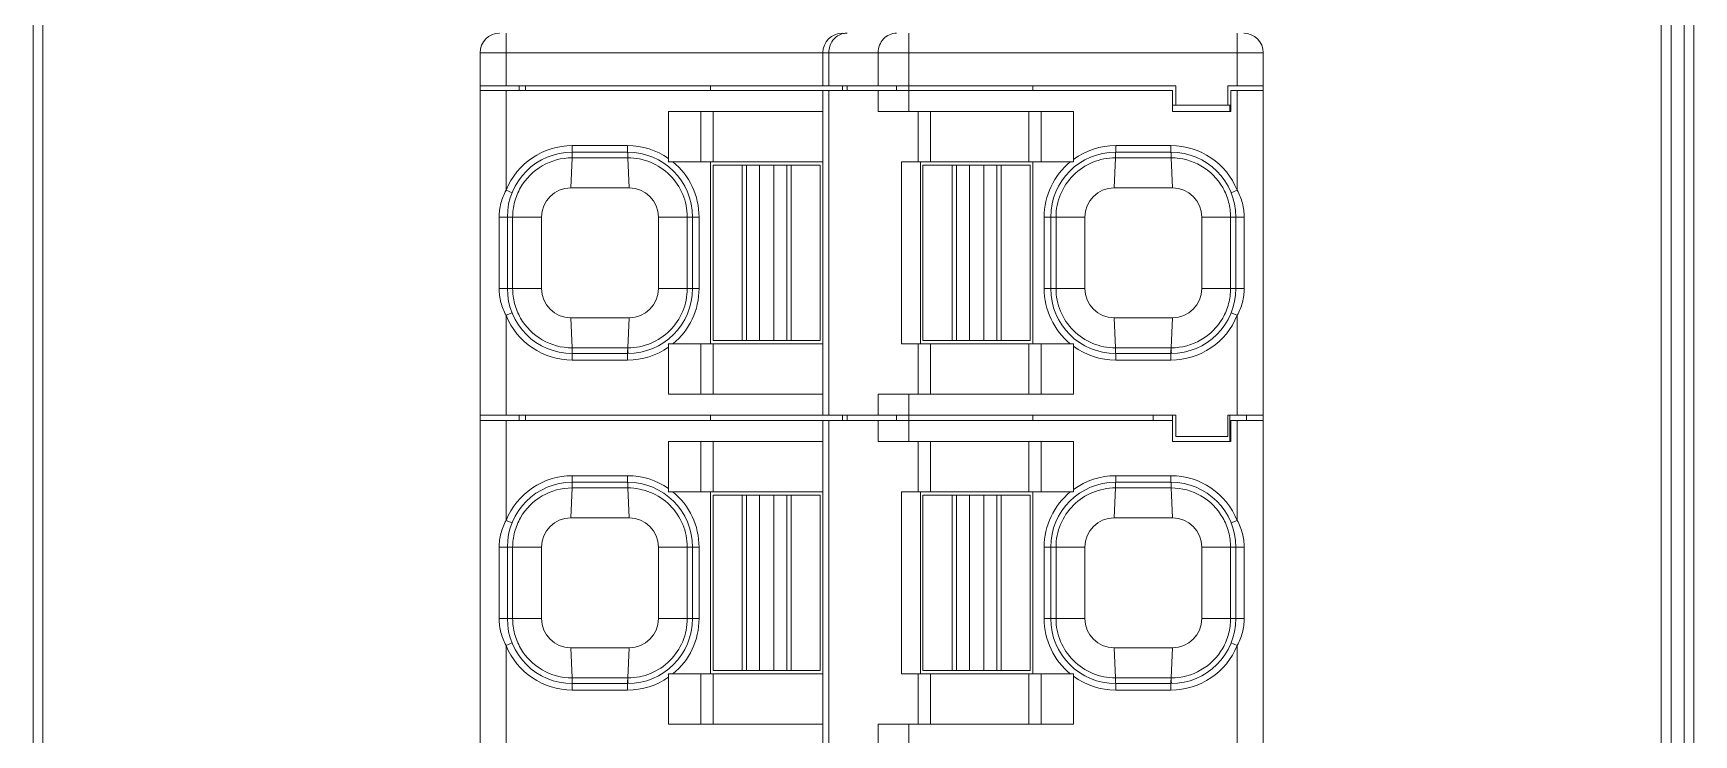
# Model space of a CAD drawing. Header units: millimetres. Extents: x 0 to 1371, y 0 to 812.
# Drawn here: x 114.04 to 139.59, y 702.05 to 712.85 of the extents above; entities that cross this region are included whole.
import ezdxf

# ---------------------------------------------------------------- set-up
doc = ezdxf.new("R2010")
doc.units = ezdxf.units.MM
doc.layers.add('7_ALL_FEATURES', color=7, linetype='Continuous')

msp = doc.modelspace()

# ---------------------------------------------------------------- linework, layer by layer
at = {"layer": '7_ALL_FEATURES', "color": 18, "linetype": 'Continuous', "lineweight": 0, "true_color": 0x000000}
for p, q in [((114.04443, 732.86017), (114.04443, 652.86017)), ((139.24443, 732.86017), (139.24443, 652.86017)), ((139.44443, 732.86017), (139.44443, 652.86017)), ((114.19443, 732.71017), (114.19443, 653.46017)), ((139.09443, 732.71017), (139.09443, 653.46017)), ((139.59443, 732.71017), (139.59443, 653.46017)), ((121.31943, 712.04017), (121.31943, 712.85017)), ((127.51514, 711.64517), (127.51514, 712.85017)), ((132.56943, 712.04017), (132.56943, 712.85017)), ((120.91943, 665.75017), (120.91943, 712.55017)), ((132.96943, 712.55017), (120.91943, 712.55017)), ((126.19443, 712.55017), (126.19443, 712.04017)), ((126.28489, 712.55017), (126.28489, 712.04017)), ((127.0453, 712.55017), (127.0453, 712.04017)), ((132.96943, 665.75017), (132.96943, 712.55017)), ((131.62443, 712.04017), (120.91943, 712.04017)), ((131.57443, 711.97017), (120.91943, 711.97017)), ((121.31943, 710.43199), (121.31943, 711.97017)), ((121.51943, 711.97017), (121.51943, 712.04017)), ((121.61943, 711.97017), (121.61943, 712.04017)), ((124.46443, 711.97017), (124.46443, 712.04017)), ((126.19443, 706.97017), (126.19443, 711.97017)), ((126.28489, 706.97017), (126.28489, 711.97017)), ((126.49443, 711.97017), (126.49443, 712.04017)), ((126.56679, 711.97017), (126.56679, 712.04017)), ((127.0453, 711.64517), (127.0453, 711.97017)), ((127.32721, 711.97017), (127.32721, 712.04017)), ((129.42443, 711.97017), (129.42443, 712.04017)), ((131.57443, 711.64517), (131.57443, 711.97017)), ((131.62443, 711.74017), (131.62443, 712.04017)), ((132.42443, 712.04017), (132.42443, 711.74017)), ((132.96943, 712.04017), (132.42443, 712.04017)), ((132.46943, 711.64517), (132.46943, 711.97017)), ((132.96943, 711.97017), (132.46943, 711.97017)), ((132.56942, 710.43201), (132.56942, 711.97017)), ((123.81944, 710.92179), (123.81943, 711.64517)), ((126.19443, 711.64517), (123.81943, 711.64517)), ((124.31748, 710.87017), (124.31748, 711.64517)), ((124.50542, 710.87017), (124.50542, 711.64517)), ((127.0453, 711.64517), (130.04943, 711.64517)), ((127.6631, 710.87017), (127.6631, 711.64517)), ((127.85104, 710.87017), (127.85104, 711.64517)), ((129.36343, 710.87017), (129.36343, 711.64517)), ((129.55137, 710.87017), (129.55137, 711.64517)), ((130.04937, 710.90757), (130.04937, 711.64517)), ((131.57443, 711.74017), (132.46943, 711.74017)), ((131.57443, 711.64517), (132.46943, 711.64517)), ((132.45443, 711.74017), (132.45443, 711.64517)), ((122.33943, 711.02017), (122.33943, 711.12017)), ((123.18943, 711.12017), (122.33943, 711.12017)), ((123.18943, 711.02017), (123.18943, 711.12017)), ((130.69943, 711.02017), (130.69943, 711.12017)), ((131.54943, 711.12017), (130.69943, 711.12017)), ((131.54943, 711.02017), (131.54943, 711.12017)), ((122.33543, 710.93218), (122.31443, 710.47017)), ((122.33543, 710.93218), (123.19343, 710.93218)), ((123.18943, 711.02017), (122.33943, 711.02017)), ((123.19343, 710.93218), (123.21443, 710.47017)), ((123.81568, 710.87017), (126.19443, 710.87017)), ((124.46443, 710.87022), (124.46443, 708.07011)), ((124.50443, 708.12017), (124.50443, 710.82017)), ((124.50443, 710.82017), (126.15443, 710.82017)), ((124.95357, 708.12017), (124.95357, 710.82017)), ((125.02024, 708.12017), (125.02024, 710.82017)), ((125.21948, 708.12017), (125.21948, 710.82017)), ((125.43937, 708.12017), (125.43937, 710.82017)), ((125.63861, 708.12017), (125.63861, 710.82017)), ((125.70528, 708.12017), (125.70528, 710.82017)), ((126.15443, 708.12017), (126.15443, 710.82017)), ((127.40347, 708.07017), (127.40347, 710.87017)), ((127.40347, 710.87017), (130.05122, 710.87017)), ((127.69443, 708.07017), (127.69443, 710.87017)), ((127.73443, 710.82017), (127.73443, 708.12017)), ((129.38443, 710.82017), (127.73443, 710.82017)), ((128.18357, 710.82017), (128.18357, 708.12017)), ((128.25024, 710.82017), (128.25024, 708.12017)), ((128.44948, 710.82017), (128.44948, 708.12017)), ((128.66937, 710.82017), (128.66937, 708.12017)), ((128.86861, 710.82017), (128.86861, 708.12017)), ((128.93528, 710.82017), (128.93528, 708.12017)), ((129.38443, 710.82017), (129.38443, 708.12017)), ((129.42443, 710.87017), (129.42443, 708.07017)), ((130.69543, 710.93218), (130.67443, 710.47017)), ((130.69543, 710.93218), (131.55343, 710.93218)), ((131.54943, 711.02017), (130.69943, 711.02017)), ((131.55343, 710.93218), (131.57443, 710.47017)), ((121.41215, 710.39456), (121.31943, 710.43199)), ((122.31443, 710.47017), (123.21443, 710.47017)), ((130.67443, 710.47017), (131.57443, 710.47017)), ((132.4767, 710.39456), (132.56943, 710.43199)), ((121.21276, 710.02017), (121.21276, 708.92017)), ((121.21276, 710.02017), (121.86443, 710.02017)), ((121.33943, 710.02017), (121.33943, 708.92017)), ((121.4214, 708.92017), (121.4214, 710.02017)), ((121.86443, 708.92017), (121.86443, 710.02017)), ((123.66443, 710.02017), (123.66443, 708.92017)), ((123.66443, 710.02017), (124.28943, 710.02017)), ((124.10745, 710.02017), (124.10745, 708.92017)), ((124.18943, 708.92017), (124.18943, 710.02017)), ((124.28943, 708.92017), (124.28943, 710.02017)), ((129.59943, 710.02017), (129.59943, 708.92017)), ((129.59943, 710.02017), (130.22443, 710.02017)), ((129.69943, 710.02017), (129.69943, 708.92017)), ((129.7814, 708.92017), (129.7814, 710.02017)), ((130.22443, 708.92017), (130.22443, 710.02017)), ((132.02443, 710.02017), (132.02443, 708.92017)), ((132.02443, 710.02017), (132.67609, 710.02017)), ((132.46745, 710.02017), (132.46745, 708.92017)), ((132.54943, 710.02017), (132.54943, 708.92017)), ((132.67609, 708.92017), (132.67609, 710.02017)), ((121.21276, 708.92017), (121.86443, 708.92017)), ((123.66443, 708.92017), (124.28943, 708.92017)), ((129.59943, 708.92017), (130.22443, 708.92017)), ((132.02443, 708.92017), (132.67609, 708.92017)), ((121.41215, 708.54578), (121.31943, 708.50834)), ((121.31943, 706.97017), (121.31943, 708.50834)), ((132.4767, 708.54578), (132.56943, 708.50834)), ((132.56943, 706.97017), (132.56943, 708.50834)), ((122.33543, 708.00816), (122.31443, 708.47017)), ((123.21443, 708.47017), (122.31443, 708.47017)), ((123.19303, 708.00816), (123.21443, 708.47017)), ((130.69543, 708.00816), (130.67443, 708.47017)), ((131.57443, 708.47017), (130.67443, 708.47017)), ((131.55303, 708.00816), (131.57443, 708.47017)), ((123.19303, 708.00816), (122.33543, 708.00816)), ((123.81568, 708.07017), (126.19443, 708.07017)), ((123.8195, 708.01847), (123.8195, 707.29517)), ((124.31748, 707.29517), (124.31748, 708.07017)), ((124.50443, 708.12017), (126.15443, 708.12017)), ((124.50542, 707.29517), (124.50542, 708.07017)), ((130.05122, 708.07017), (127.40347, 708.07017)), ((127.6631, 707.29517), (127.6631, 708.07017)), ((129.38443, 708.12017), (127.73443, 708.12017)), ((127.85104, 707.29517), (127.85104, 708.07017)), ((129.36343, 707.29517), (129.36343, 708.07017)), ((129.55137, 707.29517), (129.55137, 708.07017)), ((130.04942, 708.03285), (130.04942, 707.29517)), ((131.55303, 708.00816), (130.69543, 708.00816)), ((122.33943, 707.92017), (122.33943, 707.82017)), ((122.33943, 707.92017), (123.18943, 707.92017)), ((122.33943, 707.82017), (123.18943, 707.82017)), ((123.18943, 707.92017), (123.18943, 707.82017)), ((130.69943, 707.92017), (130.69943, 707.82017)), ((130.69943, 707.92017), (131.54943, 707.92017)), ((130.69943, 707.82017), (131.54943, 707.82017)), ((131.54943, 707.92017), (131.54943, 707.82017)), ((131.5573, 707.92031), (131.55743, 707.92021)), ((126.19443, 707.29517), (123.81943, 707.29517)), ((127.0453, 707.29517), (127.0453, 706.97017)), ((130.04942, 707.29517), (127.0453, 707.29517)), ((127.51514, 706.56517), (127.51514, 707.29517)), ((120.91943, 706.97017), (131.62443, 706.97017)), ((121.51943, 706.89017), (121.51943, 706.97017)), ((121.61943, 706.89017), (121.61943, 706.97017)), ((124.46443, 706.89017), (124.46443, 706.97017)), ((126.49443, 706.89017), (126.49443, 706.97017)), ((126.56679, 706.89017), (126.56679, 706.97017)), ((127.32721, 706.89017), (127.32721, 706.97017)), ((129.42443, 706.89017), (129.42443, 706.97017)), ((131.27443, 706.97017), (131.27443, 706.89017)), ((131.57443, 706.56517), (131.57443, 706.97017)), ((131.62443, 706.64517), (131.62443, 706.97017)), ((132.42443, 706.64517), (132.42443, 706.97017)), ((132.42443, 706.97017), (132.96943, 706.97017)), ((132.45443, 706.97017), (132.45443, 706.56517)), ((132.71423, 706.89017), (132.71423, 706.97017)), ((131.57443, 706.89017), (120.91943, 706.89017)), ((121.31943, 705.35199), (121.31943, 706.89017)), ((126.19443, 701.89017), (126.19443, 706.89017)), ((126.28489, 701.89017), (126.28489, 706.89017)), ((127.0453, 706.56517), (127.0453, 706.89017)), ((132.46943, 706.56517), (132.46943, 706.89017)), ((132.96943, 706.89017), (132.46943, 706.89017)), ((132.56942, 705.35201), (132.56942, 706.89017)), ((123.81944, 705.84179), (123.81943, 706.56517)), ((126.19443, 706.56517), (123.81943, 706.56517)), ((124.31748, 705.79017), (124.31748, 706.56517)), ((124.50542, 705.79017), (124.50542, 706.56517)), ((127.0453, 706.56517), (130.04943, 706.56517)), ((127.6631, 705.79017), (127.6631, 706.56517)), ((127.85104, 705.79017), (127.85104, 706.56517)), ((129.36343, 705.79017), (129.36343, 706.56517)), ((129.55137, 705.79017), (129.55137, 706.56517)), ((130.04937, 705.82757), (130.04937, 706.56517)), ((131.57443, 706.56517), (132.46943, 706.56517)), ((131.62443, 706.64517), (132.42443, 706.64517)), ((122.33943, 705.94017), (122.33943, 706.04017)), ((123.18943, 706.04017), (122.33943, 706.04017)), ((123.18943, 705.94017), (123.18943, 706.04017)), ((130.69943, 705.94017), (130.69943, 706.04017)), ((131.54943, 706.04017), (130.69943, 706.04017)), ((131.54943, 705.94017), (131.54943, 706.04017)), ((122.33543, 705.85218), (122.31443, 705.39017)), ((122.33543, 705.85218), (123.19343, 705.85218)), ((123.18943, 705.94017), (122.33943, 705.94017)), ((123.19343, 705.85218), (123.21443, 705.39017)), ((123.81568, 705.79017), (126.19443, 705.79017)), ((124.46443, 705.79022), (124.46443, 702.99011)), ((124.50443, 703.04017), (124.50443, 705.74017)), ((124.50443, 705.74017), (126.15443, 705.74017)), ((124.95357, 703.04017), (124.95357, 705.74017)), ((125.02024, 703.04017), (125.02024, 705.74017)), ((125.21948, 703.04017), (125.21948, 705.74017)), ((125.43937, 703.04017), (125.43937, 705.74017)), ((125.63861, 703.04017), (125.63861, 705.74017)), ((125.70528, 703.04017), (125.70528, 705.74017)), ((126.15443, 703.04017), (126.15443, 705.74017)), ((127.40347, 702.99017), (127.40347, 705.79017)), ((127.40347, 705.79017), (130.05122, 705.79017)), ((127.69443, 702.99017), (127.69443, 705.79017)), ((127.73443, 705.74017), (127.73443, 703.04017)), ((129.38443, 705.74017), (127.73443, 705.74017)), ((128.18357, 705.74017), (128.18357, 703.04017)), ((128.25024, 705.74017), (128.25024, 703.04017)), ((128.44948, 705.74017), (128.44948, 703.04017)), ((128.66937, 705.74017), (128.66937, 703.04017)), ((128.86861, 705.74017), (128.86861, 703.04017)), ((128.93528, 705.74017), (128.93528, 703.04017)), ((129.38443, 705.74017), (129.38443, 703.04017)), ((129.42443, 705.79017), (129.42443, 702.99017)), ((130.69543, 705.85218), (130.67443, 705.39017)), ((130.69543, 705.85218), (131.55343, 705.85218)), ((131.54943, 705.94017), (130.69943, 705.94017)), ((131.55343, 705.85218), (131.57443, 705.39017)), ((121.41215, 705.31456), (121.31943, 705.35199)), ((122.31443, 705.39017), (123.21443, 705.39017)), ((130.67443, 705.39017), (131.57443, 705.39017)), ((132.4767, 705.31456), (132.56943, 705.35199)), ((121.21276, 704.94017), (121.21276, 703.84017)), ((121.21276, 704.94017), (121.86443, 704.94017)), ((121.33943, 704.94017), (121.33943, 703.84017)), ((121.4214, 703.84017), (121.4214, 704.94017)), ((121.86443, 703.84017), (121.86443, 704.94017)), ((123.66443, 704.94017), (123.66443, 703.84017)), ((123.66443, 704.94017), (124.28943, 704.94017)), ((124.10745, 704.94017), (124.10745, 703.84017)), ((124.18943, 703.84017), (124.18943, 704.94017)), ((124.28943, 703.84017), (124.28943, 704.94017)), ((129.59943, 704.94017), (129.59943, 703.84017)), ((129.59943, 704.94017), (130.22443, 704.94017)), ((129.69943, 704.94017), (129.69943, 703.84017)), ((129.7814, 703.84017), (129.7814, 704.94017)), ((130.22443, 703.84017), (130.22443, 704.94017)), ((132.02443, 704.94017), (132.02443, 703.84017)), ((132.02443, 704.94017), (132.67609, 704.94017)), ((132.46745, 704.94017), (132.46745, 703.84017)), ((132.54943, 704.94017), (132.54943, 703.84017)), ((132.67609, 703.84017), (132.67609, 704.94017)), ((121.21276, 703.84017), (121.86443, 703.84017)), ((123.66443, 703.84017), (124.28943, 703.84017)), ((129.59943, 703.84017), (130.22443, 703.84017)), ((132.02443, 703.84017), (132.67609, 703.84017)), ((121.41215, 703.46578), (121.31943, 703.42834)), ((121.31943, 701.89017), (121.31943, 703.42834)), ((132.4767, 703.46578), (132.56943, 703.42834)), ((132.56943, 701.89017), (132.56943, 703.42834)), ((122.33543, 702.92816), (122.31443, 703.39017)), ((123.21443, 703.39017), (122.31443, 703.39017)), ((123.19303, 702.92816), (123.21443, 703.39017)), ((130.69543, 702.92816), (130.67443, 703.39017)), ((131.57443, 703.39017), (130.67443, 703.39017)), ((131.55303, 702.92816), (131.57443, 703.39017)), ((123.19303, 702.92816), (122.33543, 702.92816)), ((123.81568, 702.99017), (126.19443, 702.99017)), ((123.8195, 702.93847), (123.8195, 702.21517)), ((124.31748, 702.21517), (124.31748, 702.99017)), ((124.50443, 703.04017), (126.15443, 703.04017)), ((124.50542, 702.21517), (124.50542, 702.99017)), ((130.05122, 702.99017), (127.40347, 702.99017)), ((127.6631, 702.21517), (127.6631, 702.99017)), ((129.38443, 703.04017), (127.73443, 703.04017)), ((127.85104, 702.21517), (127.85104, 702.99017)), ((129.36343, 702.21517), (129.36343, 702.99017)), ((129.55137, 702.21517), (129.55137, 702.99017)), ((130.04942, 702.95285), (130.04942, 702.21517)), ((131.55303, 702.92816), (130.69543, 702.92816)), ((122.33943, 702.84017), (122.33943, 702.74017)), ((122.33943, 702.84017), (123.18943, 702.84017)), ((122.33943, 702.74017), (123.18943, 702.74017)), ((123.18943, 702.84017), (123.18943, 702.74017)), ((130.69943, 702.84017), (130.69943, 702.74017)), ((130.69943, 702.84017), (131.54943, 702.84017)), ((130.69943, 702.74017), (131.54943, 702.74017)), ((131.54943, 702.84017), (131.54943, 702.74017)), ((131.5573, 702.84031), (131.55743, 702.84021)), ((126.19443, 702.21517), (123.81943, 702.21517)), ((127.0453, 702.21517), (127.0453, 701.89017)), ((130.04942, 702.21517), (127.0453, 702.21517)), ((127.51514, 701.48517), (127.51514, 702.21517))]:
    msp.add_line(p, q, dxfattribs=at)
for centre, radius, start, end in [((121.21943, 712.55017), 0.3, 90, 180), ((126.49443, 712.55017), 0.3, 90, 180), ((126.56708, 712.58406), 0.26611, 90.061683, 101.988806), ((132.66943, 712.55017), 0.3, 0, 90), ((122.33943, 710.02017), 1.09999, 90, 158.013597), ((123.18943, 710.02017), 1.1, 55.055396, 90), ((130.69943, 710.02017), 1.1, 90, 126.224453), ((131.54943, 710.02017), 1.09999, 21.987022, 90), ((122.33943, 710.02017), 1, 90, 180), ((122.33357, 710.01993), 0.91224, 89.883472, 150.174956), ((123.18943, 710.02017), 1, 0, 90), ((123.19545, 710.02018), 0.91199, 359.999107, 90.127056), ((123.18943, 710.02017), 1.09999, 0, 50.603698), ((130.69943, 710.02017), 1.09999, 129.397312, 180), ((130.69943, 710.02017), 1, 90, 180), ((130.6934, 710.02019), 0.91199, 89.872468, 180.001328), ((131.54943, 710.02017), 1, 0, 90), ((131.55528, 710.01996), 0.91222, 29.818609, 90.116631), ((122.33403, 710.02014), 0.91254, 150.200932, 165.27032), ((122.31443, 710.02017), 0.45, 90, 180), ((123.21443, 710.02017), 0.45, 0, 90), ((130.67443, 710.02017), 0.45, 90, 180), ((131.57443, 710.02017), 0.45, 0, 90), ((131.55483, 710.02007), 0.91255, 14.730906, 29.798046), ((122.34046, 710.019), 0.91905, 165.302987, 179.92685), ((131.54881, 710.01909), 0.91862, 0.067253, 14.694668), ((122.33943, 708.92017), 1, 180, 270), ((122.34004, 708.92125), 0.91862, 180.067254, 194.694668), ((122.31443, 708.92017), 0.45, 180, 270), ((123.18943, 708.92017), 1, 270, 0), ((123.19546, 708.92015), 0.91198, 269.846783, 0.001231), ((123.21443, 708.92017), 0.45, 270, 360), ((123.18943, 708.92017), 1.09999, 309.396277, 360), ((130.69943, 708.92017), 1.09999, 180, 230.602644), ((130.69943, 708.92017), 1, 180, 270), ((130.6934, 708.92015), 0.91199, 179.999083, 270.127081), ((130.67443, 708.92017), 0.45, 180, 270), ((131.54943, 708.92017), 1, 270, 0), ((131.57443, 708.92017), 0.45, 270, 360), ((131.54906, 708.92122), 0.91839, 345.297132, 359.934454), ((122.33943, 708.92017), 1.09999, 201.986403, 270), ((122.33402, 708.92027), 0.91255, 194.730906, 209.798047), ((131.54943, 708.92017), 1.09999, 270, 338.013597), ((131.55481, 708.9203), 0.91259, 330.190944, 345.261191), ((122.33357, 708.92038), 0.91222, 209.818609, 270.11663), ((131.55536, 708.92027), 0.9121, 269.853649, 330.175585), ((123.18943, 708.92017), 1.1, 270, 304.94428), ((130.69943, 708.92017), 1.1, 233.775266, 270), ((122.33943, 704.94017), 1.09999, 90, 158.013597), ((123.18943, 704.94017), 1.1, 55.055396, 90), ((130.69943, 704.94017), 1.1, 90, 126.224453), ((131.54943, 704.94017), 1.09999, 21.987022, 90), ((122.33943, 704.94017), 1, 90, 180), ((122.33357, 704.93993), 0.91224, 89.883472, 150.174956), ((123.18943, 704.94017), 1, 0, 90), ((123.19545, 704.94018), 0.91199, 359.999107, 90.127056), ((123.18943, 704.94017), 1.09999, 0, 50.603698), ((130.69943, 704.94017), 1.09999, 129.397312, 180), ((130.69943, 704.94017), 1, 90, 180), ((130.6934, 704.94019), 0.91199, 89.872468, 180.001328), ((131.54943, 704.94017), 1, 0, 90), ((131.55528, 704.93996), 0.91222, 29.818609, 90.116631), ((122.33403, 704.94014), 0.91254, 150.200932, 165.27032), ((122.31443, 704.94017), 0.45, 90, 180), ((123.21443, 704.94017), 0.45, 0, 90), ((130.67443, 704.94017), 0.45, 90, 180), ((131.57443, 704.94017), 0.45, 0, 90), ((131.55483, 704.94007), 0.91255, 14.730906, 29.798046), ((122.34046, 704.939), 0.91905, 165.302987, 179.92685), ((131.54881, 704.93909), 0.91862, 0.067253, 14.694668), ((122.33943, 703.84017), 1, 180, 270), ((122.34004, 703.84125), 0.91862, 180.067254, 194.694668), ((122.31443, 703.84017), 0.45, 180, 270), ((123.18943, 703.84017), 1, 270, 0), ((123.19546, 703.84015), 0.91198, 269.846783, 0.001231), ((123.21443, 703.84017), 0.45, 270, 360), ((123.18943, 703.84017), 1.09999, 309.396277, 360), ((130.69943, 703.84017), 1.09999, 180, 230.602644), ((130.69943, 703.84017), 1, 180, 270), ((130.6934, 703.84015), 0.91199, 179.999083, 270.127081), ((130.67443, 703.84017), 0.45, 180, 270), ((131.54943, 703.84017), 1, 270, 0), ((131.57443, 703.84017), 0.45, 270, 360), ((131.54906, 703.84122), 0.91839, 345.297132, 359.934454), ((122.33943, 703.84017), 1.09999, 201.986403, 270), ((122.33402, 703.84027), 0.91255, 194.730906, 209.798047), ((131.54943, 703.84017), 1.09999, 270, 338.013597), ((131.55481, 703.8403), 0.91259, 330.190944, 345.261191), ((122.33357, 703.84038), 0.91222, 209.818609, 270.11663), ((131.55536, 703.84027), 0.9121, 269.853649, 330.175585), ((123.18943, 703.84017), 1.1, 270, 304.94428), ((130.69943, 703.84017), 1.1, 233.775266, 270)]:
    msp.add_arc(centre, radius, start, end, dxfattribs=at)
for points, knots in [([(127.0453, 712.55017), (127.0453, 712.5891), (127.05967, 712.66711), (127.12173, 712.76674), (127.21541, 712.8342), (127.29045, 712.85017), (127.32721, 712.85017)], [0, 0, 0, 0, 0.25713619, 0.51015147, 0.75722159, 1, 1, 1, 1]), ([(126.28489, 712.55017), (126.28489, 712.58428), (126.29592, 712.65262), (126.34389, 712.74334), (126.41801, 712.81207), (126.48007, 712.83764), (126.5118, 712.84437)], [0, 0, 0, 0, 0.25600029, 0.50894576, 0.75658084, 1, 1, 1, 1]), ([(122.33543, 710.93218), (122.33582, 710.94479), (122.33623, 710.96247), (122.33687, 710.98426), (122.33731, 710.99684), (122.33793, 711.00638), (122.33817, 711.01396), (122.33906, 711.01724), (122.33893, 711.02017), (122.33943, 711.02017)], [0, 0, 0, 0, 0.42920192, 0.60118891, 0.74319108, 0.85453344, 0.93460535, 0.98305365, 1, 1, 1, 1]), ([(123.19343, 710.93218), (123.1932, 710.94479), (123.1927, 710.96654), (123.19198, 710.99187), (123.19113, 711.0064), (123.19079, 711.01394), (123.19002, 711.0173), (123.18994, 711.02017), (123.18943, 711.02017)], [0, 0, 0, 0, 0.42897281, 0.74281276, 0.85410319, 0.93415046, 0.9826458, 1, 1, 1, 1]), ([(123.81944, 710.92179), (123.81944, 710.90868), (123.81863, 710.89139), (123.81634, 710.87427), (123.81568, 710.87017)], [0, 0, 0, 0, 0.75929453, 1, 1, 1, 1]), ([(130.69543, 710.93218), (130.69582, 710.94479), (130.69623, 710.96247), (130.69687, 710.98426), (130.69731, 710.99684), (130.69793, 711.00638), (130.69817, 711.01396), (130.69906, 711.01724), (130.69893, 711.02017), (130.69943, 711.02017)], [0, 0, 0, 0, 0.42920193, 0.60118891, 0.74319108, 0.85453345, 0.93460536, 0.98305366, 1, 1, 1, 1]), ([(131.55343, 710.93218), (131.5532, 710.94479), (131.5527, 710.96654), (131.55198, 710.99187), (131.55113, 711.0064), (131.55079, 711.01394), (131.55002, 711.0173), (131.54994, 711.02017), (131.54943, 711.02017)], [0, 0, 0, 0, 0.42897281, 0.74281276, 0.85410319, 0.93415046, 0.9826458, 1, 1, 1, 1]), ([(121.31943, 710.43199), (121.28555, 710.36907), (121.23167, 710.23511), (121.21276, 710.09161), (121.21276, 710.02017)], [0, 0, 0, 0, 0.50004439, 1, 1, 1, 1]), ([(132.67609, 710.02017), (132.67609, 710.09162), (132.65718, 710.23512), (132.60329, 710.36909), (132.56942, 710.43201)], [0, 0, 0, 0, 0.49995567, 1, 1, 1, 1]), ([(121.21276, 708.92017), (121.21276, 708.84872), (121.23167, 708.70523), (121.28555, 708.57126), (121.31943, 708.50834)], [0, 0, 0, 0, 0.4999558, 1, 1, 1, 1]), ([(132.56943, 708.50834), (132.6033, 708.57126), (132.65718, 708.70523), (132.67609, 708.84872), (132.67609, 708.92017)], [0, 0, 0, 0, 0.50004449, 1, 1, 1, 1]), ([(122.33542, 708.00816), (122.33566, 707.99555), (122.33615, 707.97379), (122.33687, 707.94847), (122.33772, 707.93394), (122.33806, 707.9264), (122.33883, 707.92304), (122.33892, 707.92017), (122.33943, 707.92017)], [0, 0, 0, 0, 0.42897284, 0.74281277, 0.8541032, 0.93415046, 0.9826458, 1, 1, 1, 1]), ([(123.18943, 707.92017), (123.18895, 707.92016), (123.19016, 707.92322), (123.18914, 707.92633), (123.1899, 707.934), (123.18974, 707.94351), (123.18984, 707.95611), (123.19011, 707.97792), (123.19165, 707.99559), (123.19303, 708.00816)], [0, 0, 0, 0, 0.01610803, 0.06429619, 0.14430555, 0.25564457, 0.39768273, 0.56964062, 1, 1, 1, 1]), ([(123.19303, 708.00816), (123.19477, 707.99567), (123.19466, 707.97381), (123.19464, 707.94846), (123.19603, 707.93399), (123.19633, 707.92641), (123.19714, 707.92315), (123.19693, 707.9202), (123.19743, 707.92021)], [0, 0, 0, 0, 0.42931041, 0.7433132, 0.85477965, 0.93486648, 0.98321314, 1, 1, 1, 1]), ([(123.81568, 708.07017), (123.81634, 708.06606), (123.81863, 708.04891), (123.81944, 708.03158), (123.81944, 708.01844)], [0, 0, 0, 0, 0.24070298, 1, 1, 1, 1]), ([(130.69542, 708.00816), (130.69566, 707.99555), (130.69615, 707.97379), (130.69687, 707.94847), (130.69772, 707.93394), (130.69806, 707.9264), (130.69883, 707.92304), (130.69892, 707.92017), (130.69943, 707.92017)], [0, 0, 0, 0, 0.42897284, 0.74281277, 0.8541032, 0.93415046, 0.9826458, 1, 1, 1, 1]), ([(131.54943, 707.92017), (131.54895, 707.92016), (131.55016, 707.92322), (131.54914, 707.92633), (131.5499, 707.934), (131.54974, 707.94351), (131.54984, 707.95611), (131.55011, 707.97792), (131.55165, 707.99559), (131.55303, 708.00816)], [0, 0, 0, 0, 0.01610803, 0.06429619, 0.14430555, 0.25564457, 0.39768273, 0.56964062, 1, 1, 1, 1]), ([(131.55303, 708.00816), (131.55472, 707.99603), (131.55491, 707.97469), (131.55418, 707.94735), (131.55707, 707.93085), (131.55615, 707.92226), (131.5573, 707.92031)], [0, 0, 0, 0, 0.41741264, 0.72721395, 0.92278675, 1, 1, 1, 1]), ([(122.33543, 705.85218), (122.33582, 705.86479), (122.33623, 705.88247), (122.33687, 705.90426), (122.33731, 705.91684), (122.33793, 705.92638), (122.33817, 705.93396), (122.33906, 705.93724), (122.33893, 705.94017), (122.33943, 705.94017)], [0, 0, 0, 0, 0.42920192, 0.60118891, 0.74319108, 0.85453344, 0.93460535, 0.98305365, 1, 1, 1, 1]), ([(123.19343, 705.85218), (123.1932, 705.86479), (123.1927, 705.88654), (123.19198, 705.91187), (123.19113, 705.9264), (123.19079, 705.93394), (123.19002, 705.9373), (123.18994, 705.94017), (123.18943, 705.94017)], [0, 0, 0, 0, 0.42897281, 0.74281276, 0.85410319, 0.93415046, 0.9826458, 1, 1, 1, 1]), ([(123.81944, 705.84179), (123.81944, 705.82868), (123.81863, 705.81139), (123.81634, 705.79427), (123.81568, 705.79017)], [0, 0, 0, 0, 0.75929453, 1, 1, 1, 1]), ([(130.69543, 705.85218), (130.69582, 705.86479), (130.69623, 705.88247), (130.69687, 705.90426), (130.69731, 705.91684), (130.69793, 705.92638), (130.69817, 705.93396), (130.69906, 705.93724), (130.69893, 705.94017), (130.69943, 705.94017)], [0, 0, 0, 0, 0.42920193, 0.60118891, 0.74319108, 0.85453345, 0.93460536, 0.98305366, 1, 1, 1, 1]), ([(131.55343, 705.85218), (131.5532, 705.86479), (131.5527, 705.88654), (131.55198, 705.91187), (131.55113, 705.9264), (131.55079, 705.93394), (131.55002, 705.9373), (131.54994, 705.94017), (131.54943, 705.94017)], [0, 0, 0, 0, 0.42897281, 0.74281276, 0.85410319, 0.93415046, 0.9826458, 1, 1, 1, 1]), ([(121.31943, 705.35199), (121.28555, 705.28907), (121.23167, 705.15511), (121.21276, 705.01161), (121.21276, 704.94017)], [0, 0, 0, 0, 0.50004439, 1, 1, 1, 1]), ([(132.67609, 704.94017), (132.67609, 705.01162), (132.65718, 705.15512), (132.60329, 705.28909), (132.56942, 705.35201)], [0, 0, 0, 0, 0.49995567, 1, 1, 1, 1]), ([(121.21276, 703.84017), (121.21276, 703.76872), (121.23167, 703.62523), (121.28555, 703.49126), (121.31943, 703.42834)], [0, 0, 0, 0, 0.4999558, 1, 1, 1, 1]), ([(132.56943, 703.42834), (132.6033, 703.49126), (132.65718, 703.62523), (132.67609, 703.76872), (132.67609, 703.84017)], [0, 0, 0, 0, 0.50004449, 1, 1, 1, 1]), ([(122.33542, 702.92816), (122.33566, 702.91555), (122.33615, 702.89379), (122.33687, 702.86847), (122.33772, 702.85394), (122.33806, 702.8464), (122.33883, 702.84304), (122.33892, 702.84017), (122.33943, 702.84017)], [0, 0, 0, 0, 0.42897284, 0.74281277, 0.8541032, 0.93415046, 0.9826458, 1, 1, 1, 1]), ([(123.18943, 702.84017), (123.18895, 702.84016), (123.19016, 702.84322), (123.18914, 702.84633), (123.1899, 702.854), (123.18974, 702.86351), (123.18984, 702.87611), (123.19011, 702.89792), (123.19165, 702.91559), (123.19303, 702.92816)], [0, 0, 0, 0, 0.01610803, 0.06429619, 0.14430555, 0.25564457, 0.39768273, 0.56964062, 1, 1, 1, 1]), ([(123.19303, 702.92816), (123.19477, 702.91567), (123.19466, 702.89381), (123.19464, 702.86846), (123.19603, 702.85399), (123.19633, 702.84641), (123.19714, 702.84315), (123.19693, 702.8402), (123.19743, 702.84021)], [0, 0, 0, 0, 0.42931041, 0.7433132, 0.85477965, 0.93486648, 0.98321314, 1, 1, 1, 1]), ([(123.81568, 702.99017), (123.81634, 702.98606), (123.81863, 702.96891), (123.81944, 702.95158), (123.81944, 702.93844)], [0, 0, 0, 0, 0.24070298, 1, 1, 1, 1]), ([(130.69542, 702.92816), (130.69566, 702.91555), (130.69615, 702.89379), (130.69687, 702.86847), (130.69772, 702.85394), (130.69806, 702.8464), (130.69883, 702.84304), (130.69892, 702.84017), (130.69943, 702.84017)], [0, 0, 0, 0, 0.42897284, 0.74281277, 0.8541032, 0.93415046, 0.9826458, 1, 1, 1, 1]), ([(131.54943, 702.84017), (131.54895, 702.84016), (131.55016, 702.84322), (131.54914, 702.84633), (131.5499, 702.854), (131.54974, 702.86351), (131.54984, 702.87611), (131.55011, 702.89792), (131.55165, 702.91559), (131.55303, 702.92816)], [0, 0, 0, 0, 0.01610803, 0.06429619, 0.14430555, 0.25564457, 0.39768273, 0.56964062, 1, 1, 1, 1]), ([(131.55303, 702.92816), (131.55472, 702.91603), (131.55491, 702.89469), (131.55418, 702.86735), (131.55707, 702.85085), (131.55615, 702.84226), (131.5573, 702.84031)], [0, 0, 0, 0, 0.41741264, 0.72721395, 0.92278675, 1, 1, 1, 1])]:
    msp.add_open_spline(points, degree=3, knots=knots, dxfattribs=at)
for points in [[(130.05122, 710.87017), (130.04996, 710.88259), (130.04942, 710.8951), (130.04942, 710.90758)], [(130.04942, 708.03285), (130.04942, 708.0453), (130.04996, 708.05778), (130.05122, 708.07017)], [(130.05122, 705.79017), (130.04996, 705.80259), (130.04942, 705.8151), (130.04942, 705.82758)], [(130.04942, 702.95285), (130.04942, 702.9653), (130.04996, 702.97778), (130.05122, 702.99017)]]:
    msp.add_open_spline(points, degree=3, dxfattribs=at)

doc.saveas('drawing.dxf')
